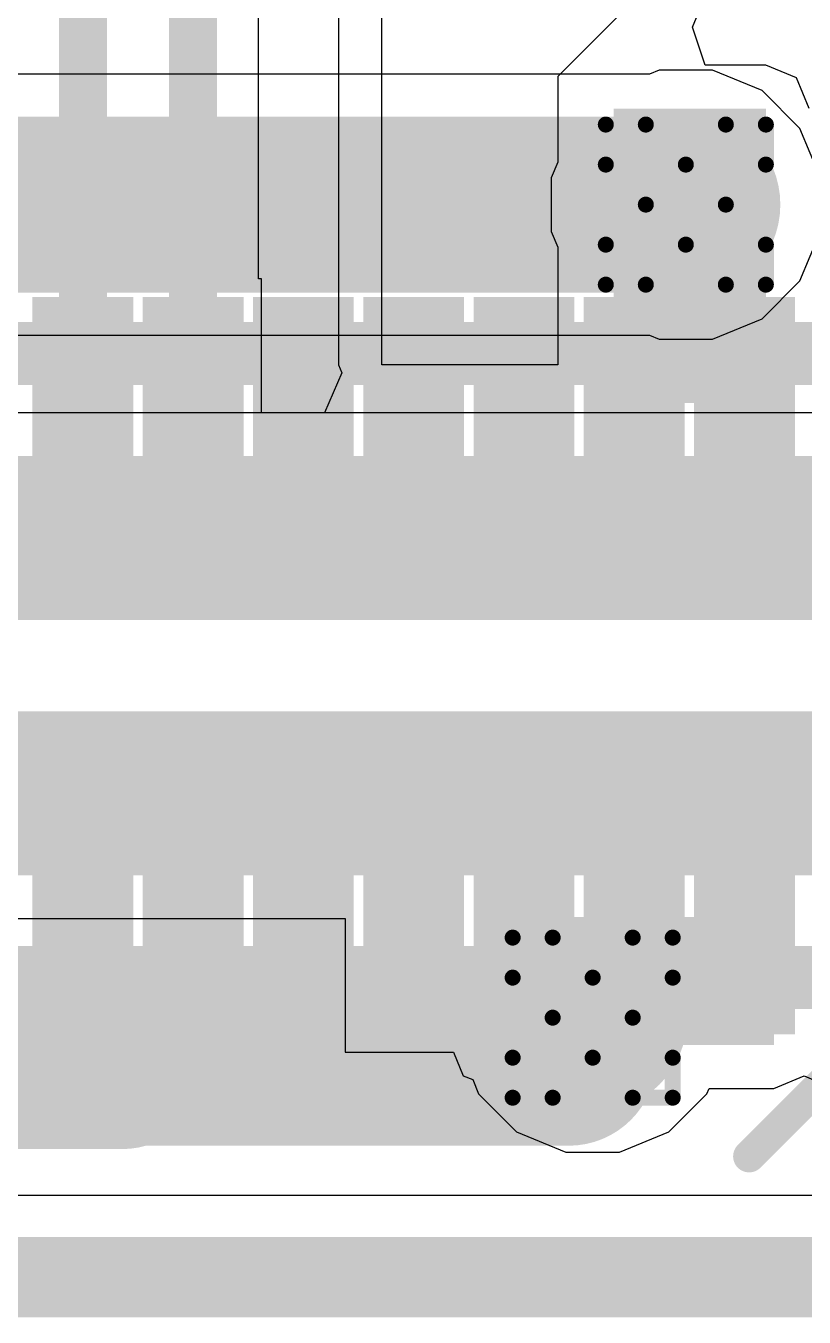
# Model space of a CAD drawing. Header units: inches. Extents: x -0.2 to 17.4, y -0.2 to 2.6.
# Drawn here: x 1.7165 to 1.8138, y -0.062 to 0.0993 of the extents above; entities that cross this region are included whole.
import ezdxf

# ---------------------------------------------------------------- set-up
doc = ezdxf.new("R2010")
doc.units = ezdxf.units.IN
doc.header["$MEASUREMENT"] = 0
for name, color, linetype in [('Board_Outline', 216, 'Continuous'), ('Bottom Layer', 5, 'Continuous'), ('Drill Drawing', 1, 'Continuous'), ('Keep-Out Layer', 6, 'Continuous'), ('Mechanical 15', 56, 'Continuous'), ('Top Layer', 1, 'Continuous'), ('Top Paste', 8, 'Continuous'), ('Top Solder', 216, 'Continuous'), ('Via Holes', 16, 'Continuous')]:
    doc.layers.add(name, color=color, linetype=linetype)

# ---------------------------------------------------------------- blocks, each defined once
blk = doc.blocks.new('BM23FR0_6_40DS_0_35V_895__1')
at = {"layer": 'Keep-Out Layer'}
for points in [[(-0.13791, 0.00572), (0.13768, 0.00572), (0.13768, 0.02619), (-0.13791, 0.02619)], [(-0.13791, -0.02619), (0.13768, -0.02619), (0.13768, -0.00572), (-0.13791, -0.00572)]]:
    blk.add_hatch(color=6, dxfattribs=at).paths.add_polyline_path(points)
at = {"layer": 'Top Layer'}
for points in [[(-0.06555, 0.02835), (-0.06555, 0.04331), (-0.05846, 0.04331), (-0.05846, 0.02835)], [(-0.05177, 0.02835), (-0.05177, 0.04331), (-0.04469, 0.04331), (-0.04469, 0.02835)], [(-0.03799, 0.02835), (-0.03799, 0.04331), (-0.03091, 0.04331), (-0.03091, 0.02835)], [(-0.02421, 0.02835), (-0.02421, 0.04331), (-0.01713, 0.04331), (-0.01713, 0.02835)], [(-0.01043, 0.02835), (-0.01043, 0.04331), (-0.00335, 0.04331), (-0.00335, 0.02835)], [(0.00335, 0.02835), (0.00335, 0.04331), (0.01043, 0.04331), (0.01043, 0.02835)], [(0.01713, 0.02835), (0.01713, 0.04331), (0.02421, 0.04331), (0.02421, 0.02835)], [(-0.06555, -0.04331), (-0.06555, -0.02835), (-0.05846, -0.02835), (-0.05846, -0.04331)], [(-0.05177, -0.04331), (-0.05177, -0.02835), (-0.04469, -0.02835), (-0.04469, -0.04331)], [(-0.03799, -0.04331), (-0.03799, -0.02835), (-0.03091, -0.02835), (-0.03091, -0.04331)], [(-0.02421, -0.04331), (-0.02421, -0.02835), (-0.01713, -0.02835), (-0.01713, -0.04331)], [(-0.01043, -0.04331), (-0.01043, -0.02835), (-0.00335, -0.02835), (-0.00335, -0.04331)], [(0.00335, -0.04331), (0.00335, -0.02835), (0.01043, -0.02835), (0.01043, -0.04331)], [(0.01713, -0.04331), (0.01713, -0.02835), (0.02421, -0.02835), (0.02421, -0.04331)]]:
    blk.add_hatch(color=1, dxfattribs=at).paths.add_polyline_path(points)
at = {"layer": 'Top Paste'}
for points in [[(-0.06555, 0.02835), (-0.06555, 0.04331), (-0.05846, 0.04331), (-0.05846, 0.02835)], [(-0.05177, 0.02835), (-0.05177, 0.04331), (-0.04469, 0.04331), (-0.04469, 0.02835)], [(-0.03799, 0.02835), (-0.03799, 0.04331), (-0.03091, 0.04331), (-0.03091, 0.02835)], [(-0.02421, 0.02835), (-0.02421, 0.04331), (-0.01713, 0.04331), (-0.01713, 0.02835)], [(-0.01043, 0.02835), (-0.01043, 0.04331), (-0.00335, 0.04331), (-0.00335, 0.02835)], [(0.00335, 0.02835), (0.00335, 0.04331), (0.01043, 0.04331), (0.01043, 0.02835)], [(0.01713, 0.02835), (0.01713, 0.04331), (0.02421, 0.04331), (0.02421, 0.02835)], [(-0.06555, -0.04331), (-0.06555, -0.02835), (-0.05846, -0.02835), (-0.05846, -0.04331)], [(-0.05177, -0.04331), (-0.05177, -0.02835), (-0.04469, -0.02835), (-0.04469, -0.04331)], [(-0.03799, -0.04331), (-0.03799, -0.02835), (-0.03091, -0.02835), (-0.03091, -0.04331)], [(-0.02421, -0.04331), (-0.02421, -0.02835), (-0.01713, -0.02835), (-0.01713, -0.04331)], [(-0.01043, -0.04331), (-0.01043, -0.02835), (-0.00335, -0.02835), (-0.00335, -0.04331)], [(0.00335, -0.04331), (0.00335, -0.02835), (0.01043, -0.02835), (0.01043, -0.04331)], [(0.01713, -0.04331), (0.01713, -0.02835), (0.02421, -0.02835), (0.02421, -0.04331)]]:
    blk.add_hatch(color=8, dxfattribs=at).paths.add_polyline_path(points)
at = {"layer": 'Top Solder'}
for points in [[(-0.06831, 0.02559), (-0.06831, 0.04606), (-0.05571, 0.04606), (-0.05571, 0.02559)], [(-0.05453, 0.02559), (-0.05453, 0.04606), (-0.04193, 0.04606), (-0.04193, 0.02559)], [(-0.04075, 0.02559), (-0.04075, 0.04606), (-0.02815, 0.04606), (-0.02815, 0.02559)], [(-0.02697, 0.02559), (-0.02697, 0.04606), (-0.01437, 0.04606), (-0.01437, 0.02559)], [(-0.01319, 0.02559), (-0.01319, 0.04606), (-0.00059, 0.04606), (-0.00059, 0.02559)], [(0.00059, 0.02559), (0.00059, 0.04606), (0.01319, 0.04606), (0.01319, 0.02559)], [(0.01437, 0.02559), (0.01437, 0.04606), (0.02697, 0.04606), (0.02697, 0.02559)], [(-0.06831, -0.04606), (-0.06831, -0.02559), (-0.05571, -0.02559), (-0.05571, -0.04606)], [(-0.05453, -0.04606), (-0.05453, -0.02559), (-0.04193, -0.02559), (-0.04193, -0.04606)], [(-0.04075, -0.04606), (-0.04075, -0.02559), (-0.02815, -0.02559), (-0.02815, -0.04606)], [(-0.02697, -0.04606), (-0.02697, -0.02559), (-0.01437, -0.02559), (-0.01437, -0.04606)], [(-0.01319, -0.04606), (-0.01319, -0.02559), (-0.00059, -0.02559), (-0.00059, -0.04606)], [(0.00059, -0.04606), (0.00059, -0.02559), (0.01319, -0.02559), (0.01319, -0.04606)], [(0.01437, -0.04606), (0.01437, -0.02559), (0.02697, -0.02559), (0.02697, -0.04606)]]:
    blk.add_hatch(color=216, dxfattribs=at).paths.add_polyline_path(points)
at = {"layer": 'Mechanical 15'}
for points in [[(-0.18701, 0.03898, 0.00787, 0.00787, 0), (0.18701, 0.03898, 0.00787, 0.00787, 0)], [(-0.18701, -0.03898, 0.00787, 0.00787, 0), (0.18701, -0.03898, 0.00787, 0.00787, 0)]]:
    blk.add_lwpolyline(points, format="xyseb", dxfattribs=at)

msp = doc.modelspace()

# ---------------------------------------------------------------- hatches: boundary and pattern name
at = {"layer": 'Bottom Layer'}
h = msp.add_hatch(color=5, dxfattribs=at)
edge = h.paths.add_edge_path()
edge.add_arc((1.799, 0.077), 0.01181, 0, 360)
h = msp.add_hatch(color=5, dxfattribs=at)
edge = h.paths.add_edge_path()
edge.add_arc((1.78736, -0.02458), 0.01181, 0, 360)
at = {"layer": 'Top Layer'}
h = msp.add_hatch(color=1, dxfattribs=at)
edge = h.paths.add_edge_path()
edge.add_arc((1.799, 0.077), 0.01181, 0, 360)
for points in [[(1.79, 0.05223), (1.809, 0.05223), (1.809, 0.089), (1.79, 0.089)], [(1.775, -0.028), (1.81, -0.028), (1.81, -0.012), (1.775, -0.012)]]:
    msp.add_hatch(color=1, dxfattribs=at).paths.add_polyline_path(points)
h = msp.add_hatch(color=1, dxfattribs=at)
edge = h.paths.add_edge_path()
edge.add_arc((1.78736, -0.02458), 0.01181, 0, 360)
at = {"layer": 'Via Holes'}
h = msp.add_hatch(color=7, dxfattribs=at)
edge = h.paths.add_edge_path()
edge.add_arc((1.799, 0.077), 0.00591, 0, 360)
h = msp.add_hatch(color=7, dxfattribs=at)
edge = h.paths.add_edge_path()
edge.add_arc((1.78736, -0.02458), 0.00591, 0, 360)

# ---------------------------------------------------------------- linework, layer by layer
at = {"layer": 'Board_Outline'}
msp.add_lwpolyline([(-0.057, -0.057, 0.01, 0.01, 0), (1.986, -0.057, 0.01, 0.01, 0)], format="xyseb", dxfattribs=at)
at = {"layer": 'Bottom Layer'}
for p, q in [((1.79566, 0.09381), (1.79446, 0.09331)), ((1.80234, 0.09381), (1.79566, 0.09381)), ((1.80852, 0.09125), (1.80234, 0.09381)), ((1.79446, 0.09331), (1.64508, 0.09331)), ((1.81325, 0.08652), (1.80852, 0.09125)), ((1.81581, 0.08034), (1.81325, 0.08652)), ((1.81325, 0.06748), (1.81581, 0.07366)), ((1.80852, 0.06275), (1.81325, 0.06748)), ((1.80234, 0.06019), (1.80852, 0.06275)), ((1.6438, 0.06069), (1.79446, 0.06069)), ((1.79446, 0.06069), (1.79566, 0.06019)), ((1.79566, 0.06019), (1.80234, 0.06019)), ((1.92334, 0.051), (1.64775, 0.051))]:
    msp.add_line(p, q, dxfattribs=at)
for points in [[(1.63704, 0.077, 0.022, 0.022, 0), (1.799, 0.077, 0.022, 0.022, 0)], [(1.55502, -0.03, 0.022, 0.022, 0), (1.72855, -0.03, 0.022, 0.022, 0)], [(1.72855, -0.03, 0.022, 0.022, 0), (1.72897, -0.02958, 0.022, 0.022, 0)], [(1.72897, -0.02958, 0.022, 0.022, 0), (1.78436, -0.02958, 0.022, 0.022, 0)]]:
    msp.add_lwpolyline(points, format="xyseb", dxfattribs=at)
for points in [[(1.7935, 0.077, 0.011, 0.011, 1), (1.8045, 0.077, 0.011, 0.011, 1)], [(1.72305, -0.03, 0.011, 0.011, 1), (1.73405, -0.03, 0.011, 0.011, 1)], [(1.72305, -0.03, 0.011, 0.011, 1), (1.73405, -0.03, 0.011, 0.011, 1)], [(1.72347, -0.02958, 0.011, 0.011, 1), (1.73447, -0.02958, 0.011, 0.011, 1)], [(1.72347, -0.02958, 0.011, 0.011, 1), (1.73447, -0.02958, 0.011, 0.011, 1)], [(1.77886, -0.02958, 0.011, 0.011, 1), (1.78986, -0.02958, 0.011, 0.011, 1)]]:
    msp.add_lwpolyline(points, format="xyseb", close=True, dxfattribs=at)
at = {"layer": 'Drill Drawing'}
for points in [[(1.789, 0.082, 0.002, 0.002, 0), (1.789, 0.087, 0.002, 0.002, 0)], [(1.789, 0.087, 0.002, 0.002, 0), (1.794, 0.087, 0.002, 0.002, 0)], [(1.794, 0.087, 0.002, 0.002, 0), (1.799, 0.082, 0.002, 0.002, 0)], [(1.799, 0.082, 0.002, 0.002, 0), (1.804, 0.087, 0.002, 0.002, 0)], [(1.804, 0.087, 0.002, 0.002, 0), (1.809, 0.087, 0.002, 0.002, 0)], [(1.809, 0.082, 0.002, 0.002, 0), (1.809, 0.087, 0.002, 0.002, 0)], [(1.789, 0.082, 0.002, 0.002, 0), (1.794, 0.077, 0.002, 0.002, 0)], [(1.804, 0.077, 0.002, 0.002, 0), (1.809, 0.082, 0.002, 0.002, 0)], [(1.789, 0.072, 0.002, 0.002, 0), (1.794, 0.077, 0.002, 0.002, 0)], [(1.804, 0.077, 0.002, 0.002, 0), (1.809, 0.072, 0.002, 0.002, 0)], [(1.789, 0.067, 0.002, 0.002, 0), (1.789, 0.072, 0.002, 0.002, 0)], [(1.794, 0.067, 0.002, 0.002, 0), (1.799, 0.072, 0.002, 0.002, 0)], [(1.799, 0.072, 0.002, 0.002, 0), (1.804, 0.067, 0.002, 0.002, 0)], [(1.809, 0.067, 0.002, 0.002, 0), (1.809, 0.072, 0.002, 0.002, 0)], [(1.789, 0.067, 0.002, 0.002, 0), (1.794, 0.067, 0.002, 0.002, 0)], [(1.804, 0.067, 0.002, 0.002, 0), (1.809, 0.067, 0.002, 0.002, 0)], [(1.77736, -0.01958, 0.002, 0.002, 0), (1.77736, -0.01458, 0.002, 0.002, 0)], [(1.77736, -0.01458, 0.002, 0.002, 0), (1.78236, -0.01458, 0.002, 0.002, 0)], [(1.78236, -0.01458, 0.002, 0.002, 0), (1.78736, -0.01958, 0.002, 0.002, 0)], [(1.78736, -0.01958, 0.002, 0.002, 0), (1.79236, -0.01458, 0.002, 0.002, 0)], [(1.79236, -0.01458, 0.002, 0.002, 0), (1.79736, -0.01458, 0.002, 0.002, 0)], [(1.79736, -0.01958, 0.002, 0.002, 0), (1.79736, -0.01458, 0.002, 0.002, 0)], [(1.77736, -0.01958, 0.002, 0.002, 0), (1.78236, -0.02458, 0.002, 0.002, 0)], [(1.79236, -0.02458, 0.002, 0.002, 0), (1.79736, -0.01958, 0.002, 0.002, 0)], [(1.77736, -0.02958, 0.002, 0.002, 0), (1.78236, -0.02458, 0.002, 0.002, 0)], [(1.79236, -0.02458, 0.002, 0.002, 0), (1.79736, -0.02958, 0.002, 0.002, 0)], [(1.77736, -0.03458, 0.002, 0.002, 0), (1.77736, -0.02958, 0.002, 0.002, 0)], [(1.78236, -0.03458, 0.002, 0.002, 0), (1.78736, -0.02958, 0.002, 0.002, 0)], [(1.78736, -0.02958, 0.002, 0.002, 0), (1.79236, -0.03458, 0.002, 0.002, 0)], [(1.79736, -0.03458, 0.002, 0.002, 0), (1.79736, -0.02958, 0.002, 0.002, 0)], [(1.77736, -0.03458, 0.002, 0.002, 0), (1.78236, -0.03458, 0.002, 0.002, 0)], [(1.79236, -0.03458, 0.002, 0.002, 0), (1.79736, -0.03458, 0.002, 0.002, 0)]]:
    msp.add_lwpolyline(points, format="xyseb", dxfattribs=at)
for points in [[(1.7885, 0.087, 0.001, 0.001, 1), (1.7895, 0.087, 0.001, 0.001, 1)], [(1.7885, 0.087, 0.001, 0.001, 1), (1.7895, 0.087, 0.001, 0.001, 1)], [(1.7935, 0.087, 0.001, 0.001, 1), (1.7945, 0.087, 0.001, 0.001, 1)], [(1.7935, 0.087, 0.001, 0.001, 1), (1.7945, 0.087, 0.001, 0.001, 1)], [(1.8035, 0.087, 0.001, 0.001, 1), (1.8045, 0.087, 0.001, 0.001, 1)], [(1.8035, 0.087, 0.001, 0.001, 1), (1.8045, 0.087, 0.001, 0.001, 1)], [(1.8085, 0.087, 0.001, 0.001, 1), (1.8095, 0.087, 0.001, 0.001, 1)], [(1.8085, 0.087, 0.001, 0.001, 1), (1.8095, 0.087, 0.001, 0.001, 1)], [(1.7885, 0.082, 0.001, 0.001, 1), (1.7895, 0.082, 0.001, 0.001, 1)], [(1.7885, 0.082, 0.001, 0.001, 1), (1.7895, 0.082, 0.001, 0.001, 1)], [(1.7985, 0.082, 0.001, 0.001, 1), (1.7995, 0.082, 0.001, 0.001, 1)], [(1.7985, 0.082, 0.001, 0.001, 1), (1.7995, 0.082, 0.001, 0.001, 1)], [(1.8085, 0.082, 0.001, 0.001, 1), (1.8095, 0.082, 0.001, 0.001, 1)], [(1.8085, 0.082, 0.001, 0.001, 1), (1.8095, 0.082, 0.001, 0.001, 1)], [(1.7935, 0.077, 0.001, 0.001, 1), (1.7945, 0.077, 0.001, 0.001, 1)], [(1.7935, 0.077, 0.001, 0.001, 1), (1.7945, 0.077, 0.001, 0.001, 1)], [(1.8035, 0.077, 0.001, 0.001, 1), (1.8045, 0.077, 0.001, 0.001, 1)], [(1.8035, 0.077, 0.001, 0.001, 1), (1.8045, 0.077, 0.001, 0.001, 1)], [(1.7885, 0.072, 0.001, 0.001, 1), (1.7895, 0.072, 0.001, 0.001, 1)], [(1.7885, 0.072, 0.001, 0.001, 1), (1.7895, 0.072, 0.001, 0.001, 1)], [(1.7985, 0.072, 0.001, 0.001, 1), (1.7995, 0.072, 0.001, 0.001, 1)], [(1.7985, 0.072, 0.001, 0.001, 1), (1.7995, 0.072, 0.001, 0.001, 1)], [(1.8085, 0.072, 0.001, 0.001, 1), (1.8095, 0.072, 0.001, 0.001, 1)], [(1.8085, 0.072, 0.001, 0.001, 1), (1.8095, 0.072, 0.001, 0.001, 1)], [(1.7885, 0.067, 0.001, 0.001, 1), (1.7895, 0.067, 0.001, 0.001, 1)], [(1.7885, 0.067, 0.001, 0.001, 1), (1.7895, 0.067, 0.001, 0.001, 1)], [(1.7935, 0.067, 0.001, 0.001, 1), (1.7945, 0.067, 0.001, 0.001, 1)], [(1.7935, 0.067, 0.001, 0.001, 1), (1.7945, 0.067, 0.001, 0.001, 1)], [(1.8035, 0.067, 0.001, 0.001, 1), (1.8045, 0.067, 0.001, 0.001, 1)], [(1.8035, 0.067, 0.001, 0.001, 1), (1.8045, 0.067, 0.001, 0.001, 1)], [(1.8085, 0.067, 0.001, 0.001, 1), (1.8095, 0.067, 0.001, 0.001, 1)], [(1.8085, 0.067, 0.001, 0.001, 1), (1.8095, 0.067, 0.001, 0.001, 1)], [(1.77686, -0.01458, 0.001, 0.001, 1), (1.77786, -0.01458, 0.001, 0.001, 1)], [(1.77686, -0.01458, 0.001, 0.001, 1), (1.77786, -0.01458, 0.001, 0.001, 1)], [(1.78186, -0.01458, 0.001, 0.001, 1), (1.78286, -0.01458, 0.001, 0.001, 1)], [(1.78186, -0.01458, 0.001, 0.001, 1), (1.78286, -0.01458, 0.001, 0.001, 1)], [(1.79186, -0.01458, 0.001, 0.001, 1), (1.79286, -0.01458, 0.001, 0.001, 1)], [(1.79186, -0.01458, 0.001, 0.001, 1), (1.79286, -0.01458, 0.001, 0.001, 1)], [(1.79686, -0.01458, 0.001, 0.001, 1), (1.79786, -0.01458, 0.001, 0.001, 1)], [(1.79686, -0.01458, 0.001, 0.001, 1), (1.79786, -0.01458, 0.001, 0.001, 1)], [(1.77686, -0.01958, 0.001, 0.001, 1), (1.77786, -0.01958, 0.001, 0.001, 1)], [(1.77686, -0.01958, 0.001, 0.001, 1), (1.77786, -0.01958, 0.001, 0.001, 1)], [(1.78686, -0.01958, 0.001, 0.001, 1), (1.78786, -0.01958, 0.001, 0.001, 1)], [(1.78686, -0.01958, 0.001, 0.001, 1), (1.78786, -0.01958, 0.001, 0.001, 1)], [(1.79686, -0.01958, 0.001, 0.001, 1), (1.79786, -0.01958, 0.001, 0.001, 1)], [(1.79686, -0.01958, 0.001, 0.001, 1), (1.79786, -0.01958, 0.001, 0.001, 1)], [(1.78186, -0.02458, 0.001, 0.001, 1), (1.78286, -0.02458, 0.001, 0.001, 1)], [(1.78186, -0.02458, 0.001, 0.001, 1), (1.78286, -0.02458, 0.001, 0.001, 1)], [(1.79186, -0.02458, 0.001, 0.001, 1), (1.79286, -0.02458, 0.001, 0.001, 1)], [(1.79186, -0.02458, 0.001, 0.001, 1), (1.79286, -0.02458, 0.001, 0.001, 1)], [(1.77686, -0.02958, 0.001, 0.001, 1), (1.77786, -0.02958, 0.001, 0.001, 1)], [(1.77686, -0.02958, 0.001, 0.001, 1), (1.77786, -0.02958, 0.001, 0.001, 1)], [(1.78686, -0.02958, 0.001, 0.001, 1), (1.78786, -0.02958, 0.001, 0.001, 1)], [(1.78686, -0.02958, 0.001, 0.001, 1), (1.78786, -0.02958, 0.001, 0.001, 1)], [(1.79686, -0.02958, 0.001, 0.001, 1), (1.79786, -0.02958, 0.001, 0.001, 1)], [(1.79686, -0.02958, 0.001, 0.001, 1), (1.79786, -0.02958, 0.001, 0.001, 1)], [(1.77686, -0.03458, 0.001, 0.001, 1), (1.77786, -0.03458, 0.001, 0.001, 1)], [(1.77686, -0.03458, 0.001, 0.001, 1), (1.77786, -0.03458, 0.001, 0.001, 1)], [(1.78186, -0.03458, 0.001, 0.001, 1), (1.78286, -0.03458, 0.001, 0.001, 1)], [(1.78186, -0.03458, 0.001, 0.001, 1), (1.78286, -0.03458, 0.001, 0.001, 1)], [(1.79186, -0.03458, 0.001, 0.001, 1), (1.79286, -0.03458, 0.001, 0.001, 1)], [(1.79186, -0.03458, 0.001, 0.001, 1), (1.79286, -0.03458, 0.001, 0.001, 1)], [(1.79686, -0.03458, 0.001, 0.001, 1), (1.79786, -0.03458, 0.001, 0.001, 1)], [(1.79686, -0.03458, 0.001, 0.001, 1), (1.79786, -0.03458, 0.001, 0.001, 1)]]:
    msp.add_lwpolyline(points, format="xyseb", close=True, dxfattribs=at)
at = {"layer": 'Top Layer'}
for p, q in [((1.75559, 0.17804), (1.75559, 0.0965)), ((1.761, 0.0965), (1.761, 0.17804)), ((1.74559, 0.06771), (1.74559, 0.14257)), ((1.796, 0.106), (1.783, 0.093)), ((1.79983, 0.09917), (1.80141, 0.103)), ((1.8014, 0.09441), (1.79983, 0.09917)), ((1.75559, 0.0965), (1.75559, 0.057)), ((1.761, 0.057), (1.761, 0.0965)), ((1.809, 0.09441), (1.8014, 0.09441)), ((1.81283, 0.09283), (1.809, 0.09441)), ((1.783, 0.093), (1.783, 0.0823)), ((1.81441, 0.089), (1.81283, 0.09283)), ((1.783, 0.0823), (1.78219, 0.08034)), ((1.78219, 0.08034), (1.78219, 0.07366)), ((1.78219, 0.07366), (1.783, 0.0717)), ((1.783, 0.0717), (1.783, 0.057)), ((1.74598, 0.06771), (1.74559, 0.06771)), ((1.74598, 0.051), (1.74598, 0.06771)), ((1.75559, 0.057), (1.756, 0.056)), ((1.783, 0.057), (1.761, 0.057)), ((1.756, 0.056), (1.75384, 0.051)), ((1.75384, 0.051), (1.74598, 0.051)), ((1.69086, -0.0122), (1.75645, -0.0122)), ((1.75645, -0.0122), (1.75645, -0.02891)), ((1.75645, -0.02891), (1.76996, -0.02891)), ((1.76996, -0.02891), (1.77117, -0.03183)), ((1.77117, -0.03183), (1.77237, -0.03232)), ((1.81, -0.03341), (1.81377, -0.03185)), ((1.81377, -0.03185), (1.81836, -0.03382)), ((1.77237, -0.03232), (1.77311, -0.0341)), ((1.80161, -0.0341), (1.8019, -0.03341)), ((1.8019, -0.03341), (1.81, -0.03341)), ((1.77311, -0.0341), (1.77784, -0.03883)), ((1.79688, -0.03883), (1.80161, -0.0341)), ((1.77784, -0.03883), (1.78402, -0.04139)), ((1.7907, -0.04139), (1.79688, -0.03883)), ((1.78402, -0.04139), (1.7907, -0.04139)), ((1.81488, -0.0468), (1.56862, -0.0468))]:
    msp.add_line(p, q, dxfattribs=at)
for points in [[(1.73743, 0.05523, 0.006, 0.006, 0), (1.73743, 0.14557, 0.006, 0.006, 0)], [(1.72365, 0.05523, 0.006, 0.006, 0), (1.72365, 0.1452, 0.006, 0.006, 0)], [(1.80691, -0.04191, 0.004, 0.004, 0), (1.82011, -0.0287, 0.004, 0.004, 0)]]:
    msp.add_lwpolyline(points, format="xyseb", dxfattribs=at)
for points in [[(1.72215, 0.05523, 0.003, 0.003, 1), (1.72515, 0.05523, 0.003, 0.003, 1)], [(1.73593, 0.05523, 0.003, 0.003, 1), (1.73893, 0.05523, 0.003, 0.003, 1)], [(1.80591, -0.04191, 0.002, 0.002, 1), (1.80791, -0.04191, 0.002, 0.002, 1)]]:
    msp.add_lwpolyline(points, format="xyseb", close=True, dxfattribs=at)

# ---------------------------------------------------------------- block references
msp.add_blockref('BM23FR0_6_40DS_0_35V_895__1', (1.78566, 0.0194))

doc.saveas('drawing.dxf')
